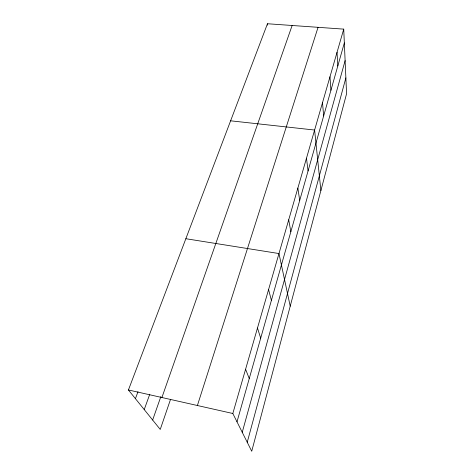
<?xml version="1.0" encoding="UTF-8"?>
<svg xmlns="http://www.w3.org/2000/svg" width="475" height="475" viewBox="0 0 475 475"><rect width="100%" height="100%" fill="white"/><g stroke="black" fill="none" stroke-linecap="round" stroke-linejoin="round"><path stroke-width="0.71" d="M247.232 442.272L345.871 77.888M242.238 432.298L345.111 60.628M236.995 421.83L344.333 42.928M343.728 29.129L346.572 93.759L251.726 451.25L232.821 413.493L343.728 29.129L267.461 23.75L128.428 389.975L160.241 429.436L170.495 399.493M197.392 405.513L318.06 27.318M152.641 420.013L160.877 396.572M161.916 397.516L292.137 25.49M144.228 409.575L149.762 394.244M135.423 398.65L137.993 391.727M230.612 120.81L314.61 130.043L320.88 190.594M185.85 238.717L278.973 253.549L290.213 306.173M128.428 389.975L232.821 413.493M245.587 369.241L249.25 378.557M257.48 328.029L260.692 338.182M268.583 289.554L271.391 300.414M288.711 219.788L290.842 231.752M267.461 23.75L267.68 25.175M297.867 188.064L299.707 200.456M306.482 158.205L308.067 170.947M322.513 102.659L323.647 115.953M329.977 76.79L330.915 90.292M337.036 52.315L337.802 65.983"/></g></svg>
